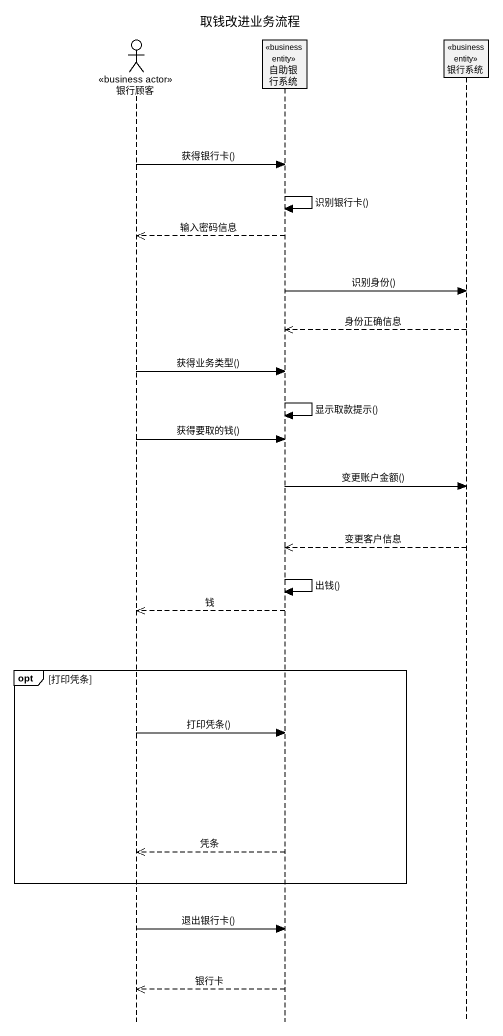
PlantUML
@startuml
title 取钱改进业务流程
hide footbox
actor 银行顾客 <<business actor>>
participant 自助银行系统 <<business entity>>
participant 银行系统 <<business entity>>

银行顾客 -> 自助银行系统 : 获得银行卡()
自助银行系统 -> 自助银行系统 : 识别银行卡()
自助银行系统 -->> 银行顾客 : 输入密码信息
自助银行系统 -> 银行系统 : 识别身份()
银行系统 -->> 自助银行系统 : 身份正确信息
银行顾客 -> 自助银行系统 : 获得业务类型()
自助银行系统 -> 自助银行系统 : 显示取款提示()
银行顾客 -> 自助银行系统 : 获得要取的钱()
自助银行系统 -> 银行系统 : 变更账户金额()
银行系统 -->> 自助银行系统 : 变更客户信息
自助银行系统 -> 自助银行系统 : 出钱()
自助银行系统 -->> 银行顾客 : 钱
opt 打印凭条
  银行顾客 -> 自助银行系统 : 打印凭条()
  自助银行系统 -->> 银行顾客 : 凭条
end
银行顾客 -> 自助银行系统 : 退出银行卡()
自助银行系统 -->> 银行顾客 : 银行卡
@enduml
